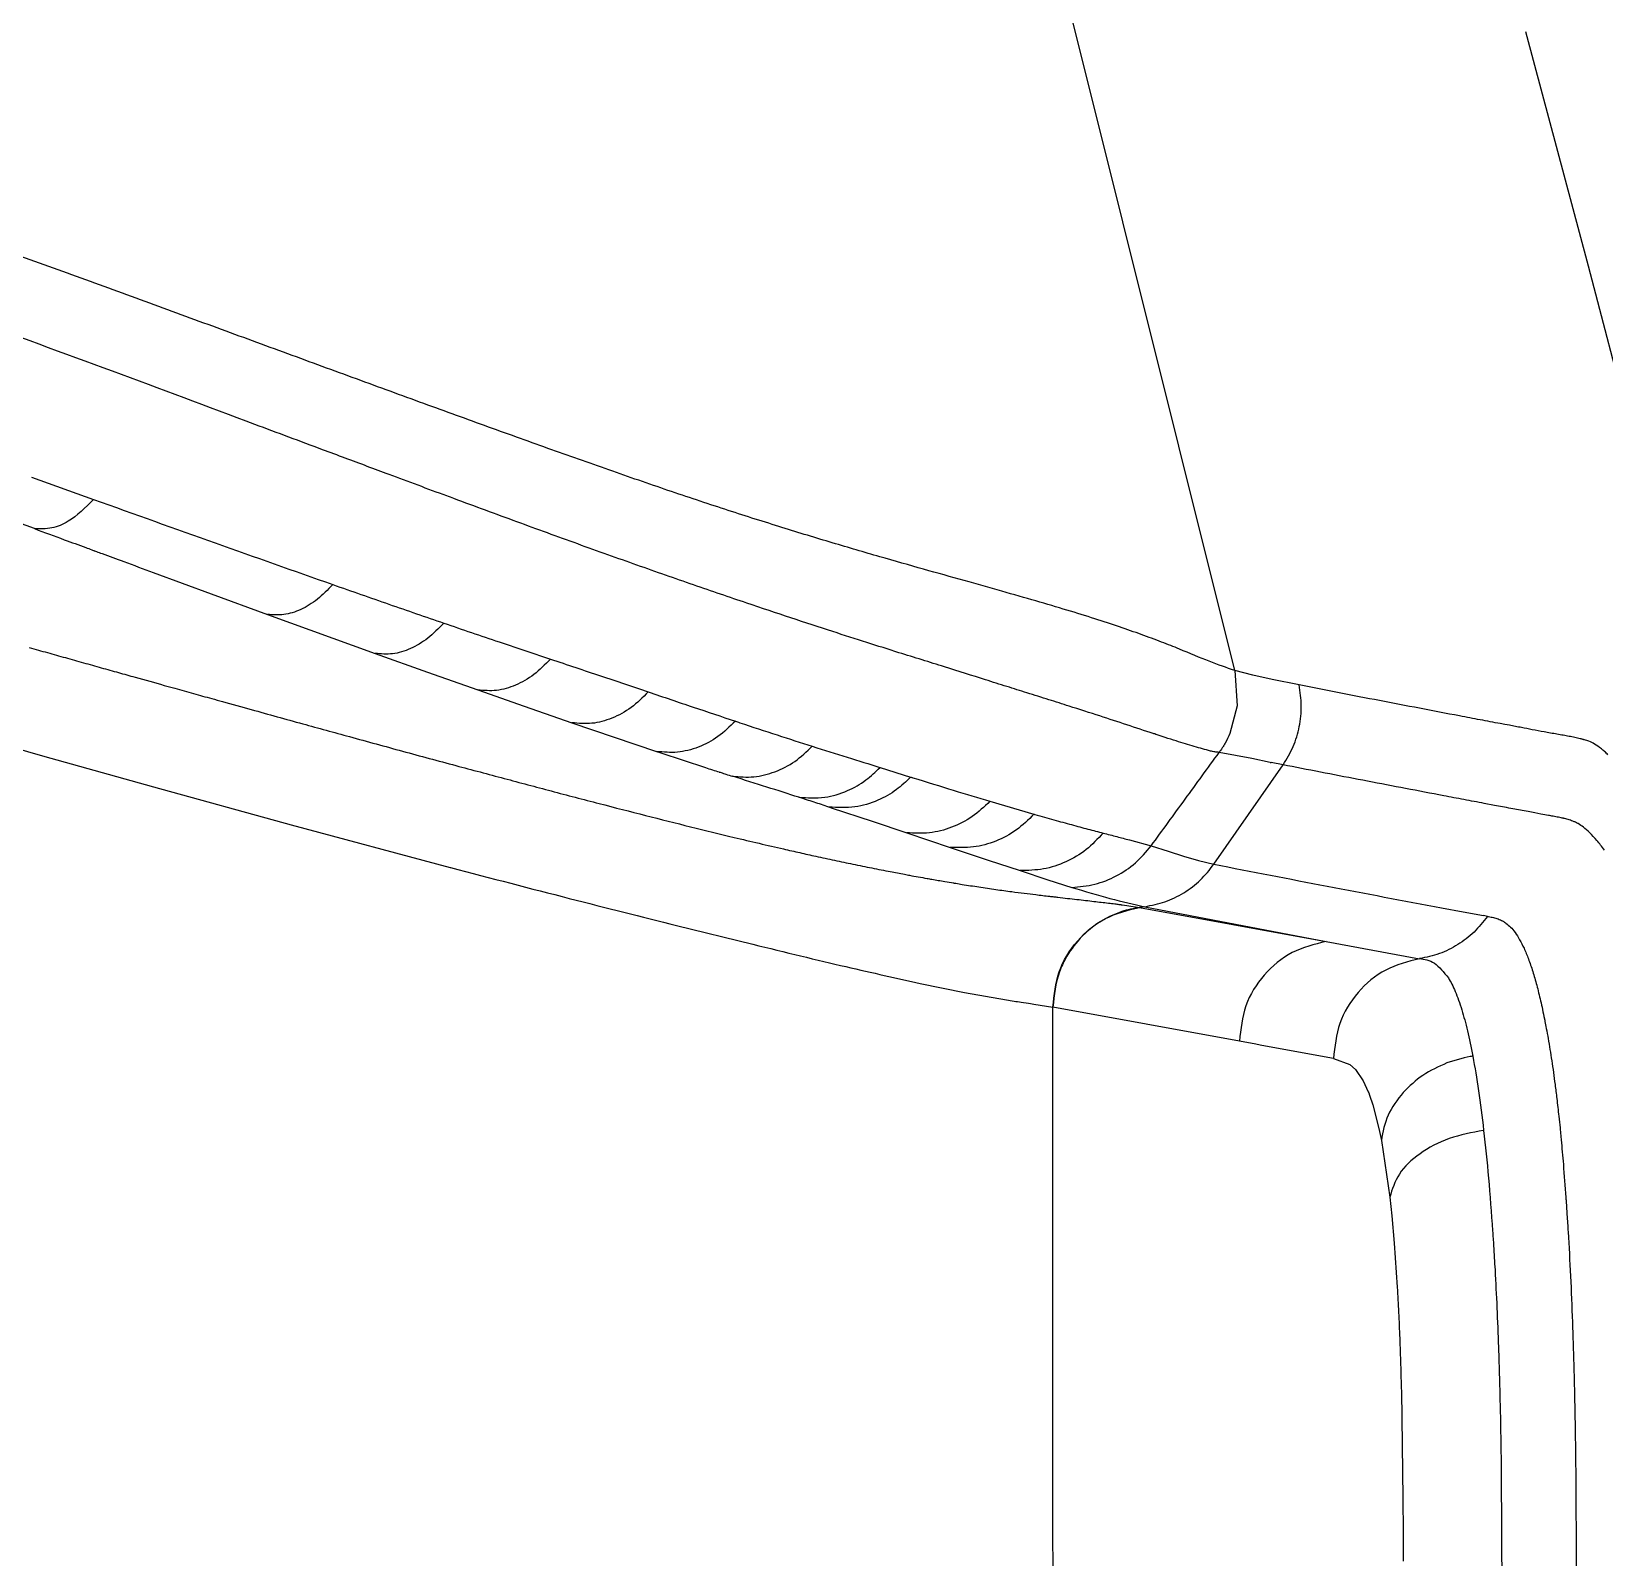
# Model space of a CAD drawing. Extents: x -51 to 27, y -13 to 136.
# Drawn here: x -34.015 to -30.973, y 47.882 to 50.833 of the extents above; entities that cross this region are included whole.
import ezdxf

# ---------------------------------------------------------------- set-up
doc = ezdxf.new("R2010")
doc.units = 0
doc.header["$MEASUREMENT"] = 0
doc.layers.add('GEOMETRY', color=2, linetype='Continuous', lineweight=25)

# ---------------------------------------------------------------- blocks, each defined once
blk = doc.blocks.new('2026 MONTERREY-BLOOM')
at = {"layer": 'GEOMETRY'}
for p, q in [((-20.006, -34.1171), (-20.4051, -32.5163)), ((-19.4435, -32.8811), (-19.3224, -33.3343)), ((-19.3224, -33.3343), (-19.2432, -33.6376)), ((-22.3328, -33.7434), (-22.2127, -33.7864)), ((-22.3272, -33.8427), (-22.4447, -33.7996)), ((-22.0975, -33.9273), (-21.9855, -33.9686)), ((-21.9855, -33.9686), (-21.8763, -34.0086)), ((-21.8763, -34.0086), (-21.6681, -34.0841)), ((-21.4286, -34.0617), (-21.3293, -34.0949)), ((-21.6681, -34.0841), (-21.5671, -34.1202)), ((-21.5671, -34.1202), (-21.4693, -34.1547)), ((-20.006, -34.1171), (-20.0012, -34.1854)), ((-19.971, -34.1264), (-20.006, -34.1171)), ((-19.9337, -34.1348), (-19.971, -34.1264)), ((-21.4693, -34.1547), (-21.435, -34.1667)), ((-19.8815, -34.1451), (-19.9337, -34.1348)), ((-21.435, -34.1667), (-21.393, -34.1814)), ((-21.393, -34.1814), (-21.2876, -34.2181)), ((-20.0012, -34.1854), (-20.0152, -34.2388)), ((-21.2876, -34.2181), (-21.1238, -34.2739)), ((-22.47, -34.237), (-22.3114, -34.2819)), ((-22.3114, -34.2819), (-22.097, -34.3422)), ((-21.1238, -34.2739), (-21.1155, -34.2766)), ((-21.1155, -34.2766), (-21.0293, -34.3049)), ((-19.9731, -34.2876), (-20.036, -34.2755)), ((-20.6918, -34.3048), (-20.6326, -34.3233)), ((-20.0462, -34.4918), (-19.9125, -34.2996)), ((-19.9372, -34.2947), (-19.9731, -34.2876)), ((-19.9372, -34.2947), (-19.9353, -34.2951)), ((-19.9125, -34.2996), (-19.9353, -34.2951)), ((-22.097, -34.3422), (-21.8308, -34.4158)), ((-20.4793, -34.3701), (-20.3942, -34.395)), ((-20.7909, -34.381), (-20.7866, -34.3824)), ((-20.7866, -34.3824), (-20.7069, -34.4087)), ((-21.8308, -34.4158), (-21.5228, -34.4982)), ((-20.7069, -34.4087), (-20.6402, -34.431)), ((-20.6402, -34.431), (-20.5559, -34.4592)), ((-20.5559, -34.4592), (-20.5541, -34.4598)), ((-20.5541, -34.4598), (-20.4828, -34.4836)), ((-20.2095, -34.4447), (-20.1675, -34.4563)), ((-20.1675, -34.4563), (-20.1347, -34.4663)), ((-20.1347, -34.4663), (-20.1048, -34.476)), ((-20.4828, -34.4836), (-20.4207, -34.5042)), ((-20.1048, -34.476), (-20.0758, -34.4848)), ((-20.0758, -34.4848), (-20.0462, -34.4918)), ((-20.4207, -34.5042), (-20.367, -34.5217)), ((-20.367, -34.5217), (-20.3209, -34.5365)), ((-20.1797, -34.5739), (-20.1903, -34.5754)), ((-20.1903, -34.5753), (-20.1898, -34.5754)), ((-20.1898, -34.5755), (-19.8293, -34.6413)), ((-20.1797, -34.5739), (-19.8293, -34.6413)), ((-21.0853, -34.6101), (-20.9381, -34.6466)), ((-19.5172, -34.5926), (-19.525, -34.5912)), ((-19.8293, -34.6412), (-19.6485, -34.6745)), ((-20.6139, -34.7223), (-20.5282, -34.7399)), ((-20.5282, -34.7399), (-20.4472, -34.7542)), ((-20.3947, -34.7622), (-20.3575, -34.7681)), ((-19.9968, -34.834), (-20.3575, -34.7681)), ((-19.9653, -34.8398), (-19.9968, -34.834)), ((-19.9567, -34.8415), (-19.9653, -34.8398)), ((-19.8966, -34.8527), (-19.9567, -34.8415)), ((-19.815, -34.8678), (-19.8966, -34.8527)), ((-19.815, -34.8678), (-19.7834, -34.8793)), ((-19.7834, -34.8793), (-19.7726, -34.8887)), ((-19.7726, -34.8887), (-19.7573, -34.9109)), ((-19.562, -34.866), (-19.5956, -34.8761)), ((-19.5509, -34.8638), (-19.562, -34.866)), ((-19.5488, -34.8634), (-19.5509, -34.8638)), ((-19.5465, -34.8631), (-19.5488, -34.8634)), ((-19.5454, -34.8632), (-19.5465, -34.8631)), ((-19.7573, -34.9109), (-19.7477, -34.9318)), ((-19.7477, -34.9318), (-19.7468, -34.9339)), ((-19.7468, -34.9339), (-19.745, -34.9386)), ((-19.745, -34.9386), (-19.7388, -34.9573)), ((-19.7388, -34.9573), (-19.727, -35.003)), ((-19.727, -35.003), (-19.7222, -35.0259)), ((-19.7222, -35.0259), (-19.706, -35.1358)), ((-19.706, -35.1358), (-19.7022, -35.1716)), ((-19.7022, -35.1716), (-19.6975, -35.2247)), ((-19.6975, -35.2247), (-19.6916, -35.31)), ((-19.6836, -35.511), (-19.6806, -35.7185)), ((-19.4904, -35.6682), (-19.4891, -35.9272)), ((-19.6806, -35.7185), (-19.6802, -35.7829)), ((-19.6802, -35.7829), (-19.6801, -35.8396))]:
    blk.add_line(p, q, dxfattribs=at)
at = {"layer": 'GEOMETRY', "flags": 128}
for points in [[(-19.4748, -34.223), (-19.4836, -34.2214), (-19.4924, -34.2198)], [(-19.8949, -34.303), (-19.9038, -34.3013), (-19.9125, -34.2996)], [(-19.4842, -34.3815), (-19.5037, -34.3779), (-19.5233, -34.3742)], [(-19.4136, -34.3947), (-19.4257, -34.3925), (-19.4387, -34.3901)], [(-19.606, -34.5761), (-19.5641, -34.5839), (-19.525, -34.5912)]]:
    blk.add_lwpolyline(points, dxfattribs=at)
at = {"layer": 'GEOMETRY'}
for points, knots in [([(-36.6427, -38.9849), (-36.6428, -38.748), (-36.6429, -38.2513), (-36.6431, -37.4958), (-36.643, -36.7174), (-36.6423, -35.9379), (-36.6409, -35.1552), (-36.6388, -34.37), (-36.6343, -33.1243), (-36.6247, -31.4274), (-36.6007, -28.7277), (-36.5557, -25.4875), (-36.48, -22.0033), (-36.3837, -18.8258), (-36.2694, -15.9518), (-36.1467, -13.5568), (-36.0218, -11.6425), (-35.9083, -10.2086), (-35.8038, -9.1111), (-35.7174, -8.3466), (-35.6715, -7.9173), (-35.5982, -7.4928), (-35.4908, -7.0801), (-35.3398, -6.6435), (-35.1358, -6.1898), (-34.8703, -5.7277), (-34.5603, -5.2943), (-34.2088, -4.8937), (-33.8193, -4.53), (-33.3956, -4.2066), (-32.942, -3.9269), (-32.4916, -3.7075), (-32.0535, -3.5411), (-31.634, -3.4198), (-31.1992, -3.3309), (-30.7502, -3.28), (-30.3002, -3.2288), (-29.6557, -3.1612), (-28.8172, -3.0818), (-27.5048, -2.9746), (-25.9207, -2.8687), (-23.9532, -2.7617), (-21.8759, -2.6679), (-19.6786, -2.5868), (-17.2507, -2.5139), (-14.59, -2.4519), (-11.7055, -2.4029), (-8.8195, -2.3695), (-5.9364, -2.3497), (-3.0548, -2.3416), (-0.5983, -2.3393), (1.4461, -2.34), (3.0915, -2.3423), (4.7536, -2.3465), (6.4156, -2.3534), (8.0545, -2.3645), (10.4077, -2.3864), (13.4813, -2.429), (16.9743, -2.5047), (20.1483, -2.6009), (23.0112, -2.7146), (25.3952, -2.8364), (27.3074, -2.9606), (28.7412, -3.0736), (29.84, -3.1777), (30.6063, -3.2639), (31.0378, -3.31), (31.4634, -3.3805), (31.8765, -3.4857), (32.3137, -3.6341), (32.7687, -3.8357), (33.2323, -4.0987), (33.6676, -4.4064), (34.0701, -4.7558), (34.436, -5.1433), (34.7616, -5.5651), (35.0437, -6.0171), (35.2785, -6.4922), (35.464, -6.9855), (35.6016, -7.491), (35.6829, -8.0099), (35.7387, -8.5338), (35.8146, -9.2299), (35.8967, -10.0974), (36.0051, -11.4079), (36.112, -12.9931), (36.2405, -15.3392), (36.3619, -18.1726), (36.4654, -21.4568), (36.5399, -24.7062), (36.5915, -27.9302), (36.6206, -30.8028), (36.6357, -33.3227), (36.6407, -34.9225), (36.6423, -35.9634), (36.6428, -36.4441), (36.643, -36.9237), (36.6431, -37.4023), (36.643, -37.8963), (36.6429, -38.4238), (36.6428, -38.792), (36.6428, -38.9849)], [0, 0, 0, 0, 0.005138, 0.010771, 0.016381, 0.022015, 0.027673, 0.03335, 0.039042, 0.054682, 0.070145, 0.097582, 0.124946, 0.145709, 0.16651, 0.187309, 0.197707, 0.208103, 0.218498, 0.221609, 0.224784, 0.227857, 0.230942, 0.234019, 0.237865, 0.24171, 0.245555, 0.249401, 0.253246, 0.257092, 0.260938, 0.264783, 0.267936, 0.271088, 0.274241, 0.277546, 0.280882, 0.284062, 0.291597, 0.299143, 0.312612, 0.326021, 0.341866, 0.357701, 0.373696, 0.394533, 0.415407, 0.436247, 0.457116, 0.477921, 0.498728, 0.51038, 0.52225, 0.534405, 0.54642, 0.558287, 0.569942, 0.597446, 0.624936, 0.645697, 0.666299, 0.687058, 0.697455, 0.707849, 0.718242, 0.721382, 0.724571, 0.72765, 0.730727, 0.733804, 0.737651, 0.741498, 0.745344, 0.74919, 0.753036, 0.756881, 0.760725, 0.76457, 0.768352, 0.772136, 0.775907, 0.779727, 0.783559, 0.79109, 0.798621, 0.812071, 0.825537, 0.849567, 0.873561, 0.896782, 0.920041, 0.943476, 0.95907, 0.97468, 0.978164, 0.981639, 0.985104, 0.988563, 0.992016, 0.995816, 1, 1, 1, 1]), ([(-22.1128, -33.4035), (-22.1599, -33.3864), (-22.254, -33.352), (-22.3501, -33.3173), (-22.3982, -33.3)], [0, 0, 0, 0, 0.499822, 1, 1, 1, 1]), ([(-21.8372, -33.5045), (-21.8825, -33.4879), (-21.9732, -33.4546), (-22.0662, -33.4206), (-22.1128, -33.4035)], [0, 0, 0, 0, 0.49969, 1, 1, 1, 1]), ([(-21.9008, -33.6411), (-21.9919, -33.607), (-22.1743, -33.5387), (-22.3652, -33.4687), (-22.4608, -33.4336)], [0, 0, 0, 0, 0.499676, 1, 1, 1, 1]), ([(-21.5743, -33.6007), (-21.6174, -33.585), (-21.7035, -33.5535), (-21.7927, -33.5208), (-21.8372, -33.5045)], [0, 0, 0, 0, 0.499764, 1, 1, 1, 1]), ([(-21.3267, -33.6901), (-21.3671, -33.6756), (-21.4478, -33.6467), (-21.5321, -33.616), (-21.5743, -33.6007)], [0, 0, 0, 0, 0.49981, 1, 1, 1, 1]), ([(-21.394, -33.8295), (-21.4344, -33.8147), (-21.4792, -33.7982), (-21.5618, -33.7676), (-21.6314, -33.7417), (-21.712, -33.7116), (-21.7982, -33.6794), (-21.8569, -33.6575), (-21.9008, -33.6411)], [0, 0, 0, 0, 0.249999, 0.277513, 0.500001, 0.665907, 0.750005, 1, 1, 1, 1]), ([(-21.0948, -33.7711), (-21.1325, -33.7582), (-21.2076, -33.7324), (-21.287, -33.7041), (-21.3267, -33.6901)], [0, 0, 0, 0, 0.500953, 1, 1, 1, 1]), ([(-22.2127, -33.7864), (-22.2287, -33.8021), (-22.2547, -33.8277), (-22.2949, -33.8441), (-22.316, -33.8432), (-22.3272, -33.8427)], [0, 0, 0, 0, 0.430415, 0.698102, 1, 1, 1, 1]), ([(-22.2127, -33.7862), (-22.1338, -33.8145), (-21.9759, -33.8709), (-21.8254, -33.9242), (-21.7501, -33.9508)], [0, 0, 0, 0, 0.499911, 1, 1, 1, 1]), ([(-20.8814, -33.8405), (-20.9157, -33.8297), (-20.9842, -33.8081), (-21.0579, -33.7835), (-21.0948, -33.7711)], [0, 0, 0, 0, 0.499458, 1, 1, 1, 1]), ([(-22.3272, -33.8427), (-22.3079, -33.8498), (-22.2746, -33.8621), (-22.2377, -33.8757), (-22.219, -33.8825), (-22.2137, -33.8845), (-22.2119, -33.8852), (-22.21, -33.8859), (-22.2049, -33.8878), (-22.1859, -33.8948), (-22.1493, -33.9083), (-22.1164, -33.9204), (-22.0975, -33.9273)], [0, 0, 0, 0, 0.25, 0.430218, 0.478935, 0.492925, 0.5, 0.501896, 0.518565, 0.566418, 0.75, 1, 1, 1, 1]), ([(-21.2763, -33.8724), (-21.2958, -33.8653), (-21.3346, -33.8513), (-21.3743, -33.8367), (-21.394, -33.8295)], [0, 0, 0, 0, 0.5037861, 1, 1, 1, 1]), ([(-20.6925, -33.897), (-20.7225, -33.8883), (-20.7826, -33.8709), (-20.8485, -33.8506), (-20.8814, -33.8405)], [0, 0, 0, 0, 0.500191, 1, 1, 1, 1]), ([(-21.1619, -33.9133), (-21.1806, -33.9067), (-21.2182, -33.8933), (-21.2569, -33.8794), (-21.2763, -33.8724)], [0, 0, 0, 0, 0.499112, 1, 1, 1, 1]), ([(-21.0525, -33.9515), (-21.0704, -33.9453), (-21.1063, -33.9329), (-21.1433, -33.9198), (-21.1619, -33.9133)], [0, 0, 0, 0, 0.500737, 1, 1, 1, 1]), ([(-20.529, -33.9432), (-20.5547, -33.936), (-20.6061, -33.9217), (-20.6637, -33.9053), (-20.6925, -33.897)], [0, 0, 0, 0, 0.501044, 1, 1, 1, 1]), ([(-20.3903, -33.9826), (-20.4118, -33.9764), (-20.4549, -33.964), (-20.5043, -33.9502), (-20.529, -33.9432)], [0, 0, 0, 0, 0.500108, 1, 1, 1, 1]), ([(-21.7501, -33.9508), (-21.7599, -33.9609), (-21.7793, -33.981), (-21.8119, -34.0004), (-21.8451, -34.0111), (-21.8659, -34.0094), (-21.8763, -34.0086)], [0, 0, 0, 0, 0.250007, 0.5, 0.749995, 1, 1, 1, 1]), ([(-21.7501, -33.9508), (-21.7138, -33.9636), (-21.6411, -33.9891), (-21.5707, -34.0133), (-21.5355, -34.0254)], [0, 0, 0, 0, 0.499892, 1, 1, 1, 1]), ([(-20.9496, -33.9867), (-20.9664, -33.981), (-21, -33.9696), (-21.035, -33.9576), (-21.0525, -33.9515)], [0, 0, 0, 0, 0.498243, 1, 1, 1, 1]), ([(-20.7833, -34.0418), (-20.8099, -34.0331), (-20.8632, -34.0158), (-20.9208, -33.9964), (-20.9496, -33.9867)], [0, 0, 0, 0, 0.499687, 1, 1, 1, 1]), ([(-20.2765, -34.017), (-20.2939, -34.0115), (-20.3288, -34.0006), (-20.3698, -33.9886), (-20.3903, -33.9826)], [0, 0, 0, 0, 0.500202, 1, 1, 1, 1]), ([(-21.5355, -34.0254), (-21.5455, -34.0357), (-21.5656, -34.0563), (-21.5997, -34.0762), (-21.6347, -34.087), (-21.657, -34.0851), (-21.6681, -34.0841)], [0, 0, 0, 0, 0.250064, 0.499964, 0.749967, 1, 1, 1, 1]), ([(-21.5355, -34.0254), (-21.5176, -34.0315), (-21.4816, -34.0438), (-21.4463, -34.0557), (-21.4286, -34.0616)], [0, 0, 0, 0, 0.497179, 1, 1, 1, 1]), ([(-20.1865, -34.0475), (-20.2002, -34.0426), (-20.2276, -34.0328), (-20.2602, -34.0223), (-20.2765, -34.017)], [0, 0, 0, 0, 0.500233, 1, 1, 1, 1]), ([(-20.6552, -34.0826), (-20.6757, -34.0761), (-20.7167, -34.0632), (-20.7611, -34.0489), (-20.7833, -34.0418)], [0, 0, 0, 0, 0.499951, 1, 1, 1, 1]), ([(-20.1128, -34.0756), (-20.124, -34.0711), (-20.1463, -34.0622), (-20.1731, -34.0524), (-20.1865, -34.0475)], [0, 0, 0, 0, 0.500165, 1, 1, 1, 1]), ([(-22.337, -34.0726), (-22.3253, -34.0759), (-22.302, -34.0825), (-22.2788, -34.089), (-22.2672, -34.0922)], [0, 0, 0, 0, 0.503585, 1, 1, 1, 1]), ([(-22.2672, -34.0922), (-22.2556, -34.0955), (-22.2324, -34.1021), (-22.2092, -34.1085), (-22.1977, -34.1118)], [0, 0, 0, 0, 0.5028081, 1, 1, 1, 1]), ([(-21.3293, -34.0949), (-21.3397, -34.1055), (-21.3604, -34.1266), (-21.3963, -34.1469), (-21.4335, -34.1579), (-21.4573, -34.1558), (-21.4693, -34.1547)], [0, 0, 0, 0, 0.250008, 0.5, 0.749994, 1, 1, 1, 1]), ([(-21.3293, -34.0949), (-21.2966, -34.1059), (-21.231, -34.1279), (-21.1704, -34.1483), (-21.1401, -34.1585)], [0, 0, 0, 0, 0.5, 1, 1, 1, 1]), ([(-20.4877, -34.1351), (-20.5136, -34.1269), (-20.5655, -34.1106), (-20.6253, -34.0919), (-20.6552, -34.0826)], [0, 0, 0, 0, 0.499787, 1, 1, 1, 1]), ([(-20.006, -34.1171), (-20.0217, -34.1116), (-20.053, -34.1008), (-20.0929, -34.084), (-20.1128, -34.0756)], [0, 0, 0, 0, 0.500803, 1, 1, 1, 1]), ([(-22.1977, -34.1118), (-22.1866, -34.1149), (-22.1649, -34.121), (-22.1432, -34.127), (-22.1325, -34.13)], [0, 0, 0, 0, 0.509157, 1, 1, 1, 1]), ([(-22.1325, -34.13), (-22.1136, -34.1353), (-22.088, -34.1424), (-22.0504, -34.1529), (-22.0197, -34.1615), (-21.989, -34.17), (-21.9518, -34.1804), (-21.9264, -34.1874), (-21.9078, -34.1926)], [0, 0, 0, 0, 0.249997, 0.339593, 0.500001, 0.658333, 0.750003, 1, 1, 1, 1]), ([(-21.1401, -34.1585), (-21.1508, -34.1692), (-21.1722, -34.1905), (-21.2099, -34.2108), (-21.2492, -34.2216), (-21.2748, -34.2193), (-21.2876, -34.2181)], [0, 0, 0, 0, 0.250008, 0.5, 0.749994, 1, 1, 1, 1]), ([(-21.1401, -34.1585), (-21.1108, -34.1684), (-21.0522, -34.1882), (-20.9985, -34.2062), (-20.9716, -34.2151)], [0, 0, 0, 0, 0.499999, 1, 1, 1, 1]), ([(-20.4078, -34.1603), (-20.4205, -34.1563), (-20.446, -34.1482), (-20.4738, -34.1394), (-20.4877, -34.1351)], [0, 0, 0, 0, 0.499355, 1, 1, 1, 1]), ([(-20.3263, -34.186), (-20.3392, -34.1819), (-20.3648, -34.1737), (-20.3935, -34.1648), (-20.4078, -34.1603)], [0, 0, 0, 0, 0.499473, 1, 1, 1, 1]), ([(-19.9125, -34.2996), (-19.9054, -34.288), (-19.8913, -34.2649), (-19.8798, -34.2258), (-19.8754, -34.1852), (-19.8795, -34.1585), (-19.8815, -34.1451)], [0, 0, 0, 0, 0.250035, 0.500003, 0.749962, 1, 1, 1, 1]), ([(-19.5709, -34.2049), (-19.6227, -34.1951), (-19.7268, -34.1753), (-19.8298, -34.1552), (-19.8815, -34.1451)], [0, 0, 0, 0, 0.497427, 1, 1, 1, 1]), ([(-21.9078, -34.1926), (-21.8911, -34.1972), (-21.8578, -34.2064), (-21.8248, -34.2156), (-21.8082, -34.2201)], [0, 0, 0, 0, 0.499946, 1, 1, 1, 1]), ([(-20.2148, -34.222), (-20.2316, -34.2165), (-20.2652, -34.2055), (-20.3059, -34.1925), (-20.3263, -34.186)], [0, 0, 0, 0, 0.500003, 1, 1, 1, 1]), ([(-21.8082, -34.2201), (-21.7931, -34.2243), (-21.7628, -34.2327), (-21.7328, -34.2409), (-21.7178, -34.245)], [0, 0, 0, 0, 0.499957, 1, 1, 1, 1]), ([(-20.9716, -34.2151), (-20.9825, -34.2257), (-21.0042, -34.2468), (-21.043, -34.2668), (-21.0837, -34.2774), (-21.1104, -34.275), (-21.1238, -34.2739)], [0, 0, 0, 0, 0.250008, 0.5, 0.749994, 1, 1, 1, 1]), ([(-20.9716, -34.2151), (-20.9702, -34.2156), (-20.9674, -34.2166), (-20.9646, -34.2175), (-20.9632, -34.218)], [0, 0, 0, 0, 0.500011, 1, 1, 1, 1]), ([(-20.9632, -34.218), (-20.9387, -34.2261), (-20.89, -34.2422), (-20.8452, -34.2565), (-20.8229, -34.2637)], [0, 0, 0, 0, 0.500424, 1, 1, 1, 1]), ([(-20.1191, -34.2534), (-20.1262, -34.2512), (-20.1379, -34.2474), (-20.1522, -34.2427), (-20.16, -34.2401), (-20.1783, -34.2341), (-20.1971, -34.2279), (-20.2148, -34.222)], [0, 0, 0, 0, 0.250003, 0.418543, 0.470171, 0.500008, 1, 1, 1, 1]), ([(-19.4924, -34.2198), (-19.5053, -34.2174), (-19.5315, -34.2125), (-19.5577, -34.2075), (-19.5709, -34.2049)], [0, 0, 0, 0, 0.493756, 1, 1, 1, 1]), ([(-19.451, -34.2275), (-19.455, -34.2268), (-19.463, -34.2252), (-19.4709, -34.2238), (-19.4748, -34.223)], [0, 0, 0, 0, 0.506505, 1, 1, 1, 1]), ([(-21.7178, -34.245), (-21.7006, -34.2498), (-21.6662, -34.2592), (-21.6322, -34.2684), (-21.6152, -34.2731)], [0, 0, 0, 0, 0.500056, 1, 1, 1, 1]), ([(-20.0525, -34.2728), (-20.0628, -34.2701), (-20.0833, -34.2646), (-20.1072, -34.2571), (-20.1191, -34.2534)], [0, 0, 0, 0, 0.500524, 1, 1, 1, 1]), ([(-20.0152, -34.2388), (-20.0181, -34.2452), (-20.0216, -34.2527), (-20.0269, -34.2619), (-20.0306, -34.2679), (-20.0339, -34.2726), (-20.036, -34.2755)], [0, 0, 0, 0, 0.499987, 0.586891, 0.750006, 1, 1, 1, 1]), ([(-19.4077, -34.2358), (-19.4153, -34.2344), (-19.4297, -34.2317), (-19.4441, -34.2289), (-19.451, -34.2275)], [0, 0, 0, 0, 0.526165, 1, 1, 1, 1]), ([(-19.3827, -34.2403), (-19.3868, -34.2395), (-19.3952, -34.2381), (-19.4035, -34.2365), (-19.4077, -34.2358)], [0, 0, 0, 0, 0.498461, 1, 1, 1, 1]), ([(-19.3592, -34.2445), (-19.363, -34.2438), (-19.3708, -34.2424), (-19.3786, -34.241), (-19.3827, -34.2403)], [0, 0, 0, 0, 0.484976, 1, 1, 1, 1]), ([(-19.3381, -34.249), (-19.3415, -34.2482), (-19.3485, -34.2466), (-19.3555, -34.2452), (-19.3592, -34.2445)], [0, 0, 0, 0, 0.476735, 1, 1, 1, 1]), ([(-19.3337, -34.25), (-19.3345, -34.2498), (-19.3359, -34.2495), (-19.3374, -34.2491), (-19.3381, -34.249)], [0, 0, 0, 0, 0.496176, 1, 1, 1, 1]), ([(-19.3295, -34.2511), (-19.3302, -34.251), (-19.3316, -34.2506), (-19.333, -34.2502), (-19.3337, -34.25)], [0, 0, 0, 0, 0.497715, 1, 1, 1, 1]), ([(-19.3208, -34.254), (-19.3223, -34.2535), (-19.3252, -34.2524), (-19.3281, -34.2516), (-19.3295, -34.2511)], [0, 0, 0, 0, 0.5035154, 1, 1, 1, 1]), ([(-21.6152, -34.2731), (-21.5979, -34.2777), (-21.5633, -34.2871), (-21.5292, -34.2963), (-21.5122, -34.3009)], [0, 0, 0, 0, 0.500101, 1, 1, 1, 1]), ([(-20.9771, -34.3216), (-20.9634, -34.3227), (-20.936, -34.3249), (-20.8947, -34.3143), (-20.8556, -34.2947), (-20.8338, -34.274), (-20.8229, -34.2637)], [0, 0, 0, 0, 0.250005, 0.5, 0.749993, 1, 1, 1, 1]), ([(-20.8229, -34.2637), (-20.8, -34.2708), (-20.7542, -34.285), (-20.7128, -34.2981), (-20.692, -34.3046)], [0, 0, 0, 0, 0.499974, 1, 1, 1, 1]), ([(-20.1675, -34.4563), (-20.1456, -34.4262), (-20.1017, -34.366), (-20.0579, -34.3057), (-20.036, -34.2755)], [0, 0, 0, 0, 0.50001, 1, 1, 1, 1]), ([(-19.2969, -34.2684), (-19.3013, -34.2651), (-19.3095, -34.2588), (-19.3172, -34.2555), (-19.3208, -34.254)], [0, 0, 0, 0, 0.528171, 1, 1, 1, 1]), ([(-19.2841, -34.2799), (-19.2863, -34.2778), (-19.2907, -34.2736), (-19.2948, -34.2701), (-19.2969, -34.2684)], [0, 0, 0, 0, 0.507981, 1, 1, 1, 1]), ([(-21.5122, -34.3009), (-21.4809, -34.3092), (-21.4184, -34.326), (-21.3578, -34.342), (-21.3275, -34.3501)], [0, 0, 0, 0, 0.500001, 1, 1, 1, 1]), ([(-21.0293, -34.3049), (-21.0205, -34.3078), (-21.0115, -34.3107), (-21.0016, -34.3138), (-20.9972, -34.3152), (-20.9887, -34.3179), (-20.9814, -34.3203), (-20.9771, -34.3216)], [0, 0, 0, 0, 0.5, 0.507562, 0.570865, 0.75, 1, 1, 1, 1]), ([(-20.8488, -34.3623), (-20.8321, -34.3633), (-20.8003, -34.3653), (-20.7559, -34.3515), (-20.7197, -34.3313), (-20.7006, -34.3132), (-20.6918, -34.3048)], [0, 0, 0, 0, 0.297426, 0.563273, 0.797481, 1, 1, 1, 1]), ([(-19.6018, -34.3594), (-19.6509, -34.35), (-19.7491, -34.3313), (-19.8463, -34.3124), (-19.8949, -34.303)], [0, 0, 0, 0, 0.500036, 1, 1, 1, 1]), ([(-20.8488, -34.3623), (-20.8691, -34.3558), (-20.9097, -34.3428), (-20.9547, -34.3287), (-20.9771, -34.3216)], [0, 0, 0, 0, 0.500001, 1, 1, 1, 1]), ([(-20.6326, -34.3233), (-20.6415, -34.3318), (-20.6606, -34.3499), (-20.6972, -34.3702), (-20.742, -34.384), (-20.774, -34.3821), (-20.7909, -34.3811)], [0, 0, 0, 0, 0.203881, 0.438541, 0.703932, 1, 1, 1, 1]), ([(-20.6328, -34.3231), (-20.632, -34.3233), (-20.6306, -34.3238), (-20.6291, -34.3242), (-20.6284, -34.3244)], [0, 0, 0, 0, 0.50001, 1, 1, 1, 1]), ([(-20.6284, -34.3244), (-20.6017, -34.3327), (-20.5483, -34.3493), (-20.5023, -34.3632), (-20.4793, -34.3701)], [0, 0, 0, 0, 0.5, 1, 1, 1, 1]), ([(-21.3275, -34.3501), (-21.2965, -34.3582), (-21.2346, -34.3745), (-21.1751, -34.3898), (-21.1454, -34.3974)], [0, 0, 0, 0, 0.5000007, 1, 1, 1, 1]), ([(-20.7909, -34.3811), (-20.8003, -34.378), (-20.8191, -34.3718), (-20.8389, -34.3655), (-20.8488, -34.3623)], [0, 0, 0, 0, 0.500001, 1, 1, 1, 1]), ([(-20.4793, -34.3701), (-20.4903, -34.3806), (-20.5124, -34.4015), (-20.5529, -34.4218), (-20.5962, -34.4332), (-20.6255, -34.4317), (-20.6402, -34.431)], [0, 0, 0, 0, 0.2500073, 0.4999997, 0.7499947, 1, 1, 1, 1]), ([(-19.5233, -34.3742), (-19.5364, -34.3717), (-19.5626, -34.3668), (-19.5888, -34.3618), (-19.6018, -34.3594)], [0, 0, 0, 0, 0.499991, 1, 1, 1, 1]), ([(-21.1454, -34.3974), (-21.1161, -34.4048), (-21.0576, -34.4196), (-21.002, -34.4331), (-20.9742, -34.4398)], [0, 0, 0, 0, 0.499999, 1, 1, 1, 1]), ([(-20.3942, -34.395), (-20.4051, -34.4058), (-20.4269, -34.4272), (-20.4675, -34.4484), (-20.5112, -34.4606), (-20.541, -34.4597), (-20.5559, -34.4592)], [0, 0, 0, 0, 0.250007, 0.5, 0.749995, 1, 1, 1, 1]), ([(-20.3942, -34.395), (-20.3939, -34.3951), (-20.3932, -34.3953), (-20.3926, -34.3955), (-20.3923, -34.3956)], [0, 0, 0, 0, 0.500005, 1, 1, 1, 1]), ([(-20.3923, -34.3956), (-20.3799, -34.3991), (-20.355, -34.4061), (-20.3326, -34.4122), (-20.3215, -34.4152)], [0, 0, 0, 0, 0.500237, 1, 1, 1, 1]), ([(-19.4387, -34.3901), (-19.4485, -34.3883), (-19.4637, -34.3854), (-19.4788, -34.3825), (-19.4842, -34.3815)], [0, 0, 0, 0, 0.642212, 1, 1, 1, 1]), ([(-19.3901, -34.399), (-19.3931, -34.3984), (-19.401, -34.397), (-19.4088, -34.3956), (-19.4136, -34.3947)], [0, 0, 0, 0, 0.393354, 1, 1, 1, 1]), ([(-19.3797, -34.401), (-19.3814, -34.4007), (-19.3849, -34.4), (-19.3883, -34.3993), (-19.3901, -34.399)], [0, 0, 0, 0, 0.500645, 1, 1, 1, 1]), ([(-19.3701, -34.403), (-19.3717, -34.4027), (-19.3749, -34.4019), (-19.3781, -34.4013), (-19.3797, -34.401)], [0, 0, 0, 0, 0.500889, 1, 1, 1, 1]), ([(-19.3521, -34.4084), (-19.3551, -34.4073), (-19.3613, -34.4052), (-19.3671, -34.4038), (-19.3701, -34.4031)], [0, 0, 0, 0, 0.492483, 1, 1, 1, 1]), ([(-20.2604, -34.4314), (-20.2709, -34.4427), (-20.2919, -34.4652), (-20.3319, -34.4886), (-20.3755, -34.503), (-20.4057, -34.5038), (-20.4207, -34.5042)], [0, 0, 0, 0, 0.249841, 0.499691, 0.749786, 1, 1, 1, 1]), ([(-20.3215, -34.4152), (-20.3107, -34.4182), (-20.2893, -34.424), (-20.27, -34.429), (-20.2604, -34.4314)], [0, 0, 0, 0, 0.500067, 1, 1, 1, 1]), ([(-20.2604, -34.4314), (-20.2514, -34.4338), (-20.2335, -34.4385), (-20.2175, -34.4427), (-20.2095, -34.4448)], [0, 0, 0, 0, 0.499998, 1, 1, 1, 1]), ([(-19.3317, -34.4202), (-19.3351, -34.4178), (-19.3388, -34.4151), (-19.3439, -34.4122), (-19.3473, -34.4105), (-19.3504, -34.4091), (-19.3521, -34.4084)], [0, 0, 0, 0, 0.4999996, 0.5310353, 0.7500002, 1, 1, 1, 1]), ([(-19.3056, -34.4458), (-19.3103, -34.4405), (-19.3195, -34.4303), (-19.3277, -34.4236), (-19.3317, -34.4202)], [0, 0, 0, 0, 0.510295, 1, 1, 1, 1]), ([(-20.9742, -34.4398), (-20.958, -34.4437), (-20.9255, -34.4514), (-20.8941, -34.4586), (-20.8785, -34.4622)], [0, 0, 0, 0, 0.499933, 1, 1, 1, 1]), ([(-20.8785, -34.4622), (-20.8679, -34.4646), (-20.8467, -34.4695), (-20.8261, -34.474), (-20.8158, -34.4763)], [0, 0, 0, 0, 0.499998, 1, 1, 1, 1]), ([(-20.3209, -34.5365), (-20.3061, -34.5352), (-20.2763, -34.5325), (-20.2343, -34.5158), (-20.1966, -34.4908), (-20.1772, -34.4678), (-20.1675, -34.4563)], [0, 0, 0, 0, 0.250092, 0.499989, 0.749903, 1, 1, 1, 1]), ([(-19.2907, -34.4645), (-19.2932, -34.4611), (-19.2984, -34.4543), (-19.3032, -34.4486), (-19.3056, -34.4458)], [0, 0, 0, 0, 0.4963, 1, 1, 1, 1]), ([(-20.8158, -34.4763), (-20.8036, -34.4789), (-20.7794, -34.4842), (-20.7561, -34.4891), (-20.7444, -34.4915)], [0, 0, 0, 0, 0.500042, 1, 1, 1, 1]), ([(-20.7444, -34.4915), (-20.732, -34.4941), (-20.7073, -34.4991), (-20.6837, -34.5037), (-20.6719, -34.506)], [0, 0, 0, 0, 0.500071, 1, 1, 1, 1]), ([(-20.1797, -34.5739), (-20.1666, -34.5713), (-20.1402, -34.566), (-20.1038, -34.548), (-20.0712, -34.5237), (-20.0545, -34.5024), (-20.0462, -34.4918)], [0, 0, 0, 0, 0.250038, 0.499997, 0.749963, 1, 1, 1, 1]), ([(-20.0462, -34.4918), (-19.9734, -34.506), (-19.8278, -34.5343), (-19.6799, -34.5622), (-19.606, -34.5761)], [0, 0, 0, 0, 0.4995972, 1, 1, 1, 1]), ([(-21.5227, -34.4982), (-21.4446, -34.5186), (-21.2901, -34.5588), (-21.1531, -34.5932), (-21.0853, -34.6101)], [0, 0, 0, 0, 0.505805, 1, 1, 1, 1]), ([(-20.6719, -34.5061), (-20.6627, -34.5078), (-20.6502, -34.5102), (-20.6322, -34.5136), (-20.6175, -34.5163), (-20.6033, -34.5188), (-20.5862, -34.5218), (-20.5749, -34.5237), (-20.5665, -34.5252)], [0, 0, 0, 0, 0.249998, 0.341901, 0.5, 0.663563, 0.750002, 1, 1, 1, 1]), ([(-20.5665, -34.5252), (-20.5608, -34.5261), (-20.5552, -34.5271), (-20.5495, -34.528), (-20.5494, -34.528), (-20.5491, -34.5281), (-20.5477, -34.5283), (-20.5422, -34.5292), (-20.5259, -34.5318), (-20.5114, -34.5341), (-20.5008, -34.5357)], [0, 0, 0, 0, 0.250001, 0.250129, 0.25123, 0.25437, 0.266387, 0.313409, 0.500005, 1, 1, 1, 1]), ([(-20.5008, -34.5357), (-20.4897, -34.5374), (-20.4675, -34.5407), (-20.4471, -34.5434), (-20.4369, -34.5448)], [0, 0, 0, 0, 0.5004012, 1, 1, 1, 1]), ([(-20.4369, -34.5448), (-20.4289, -34.5458), (-20.4129, -34.5479), (-20.398, -34.5497), (-20.3906, -34.5506)], [0, 0, 0, 0, 0.49768, 1, 1, 1, 1]), ([(-20.3906, -34.5506), (-20.3861, -34.5512), (-20.377, -34.5522), (-20.3684, -34.5533), (-20.364, -34.5538)], [0, 0, 0, 0, 0.498438, 1, 1, 1, 1]), ([(-20.364, -34.5538), (-20.3613, -34.5541), (-20.3559, -34.5547), (-20.3507, -34.5553), (-20.3481, -34.5556)], [0, 0, 0, 0, 0.499646, 1, 1, 1, 1]), ([(-20.3481, -34.5556), (-20.3416, -34.5563), (-20.3287, -34.5578), (-20.3171, -34.5592), (-20.3113, -34.5598)], [0, 0, 0, 0, 0.5, 1, 1, 1, 1]), ([(-20.3209, -34.5365), (-20.2957, -34.5441), (-20.2442, -34.5596), (-20.2015, -34.5691), (-20.1797, -34.5739)], [0, 0, 0, 0, 0.490712, 1, 1, 1, 1]), ([(-20.3575, -34.7681), (-20.3551, -34.7449), (-20.3503, -34.6985), (-20.3128, -34.6379), (-20.2583, -34.5921), (-20.213, -34.5809), (-20.1903, -34.5753)], [0, 0, 0, 0, 0.2490972, 0.4981895, 0.7490947, 1, 1, 1, 1]), ([(-20.1898, -34.5755), (-20.1913, -34.5757), (-20.2045, -34.5776), (-20.2311, -34.5845), (-20.2715, -34.6042), (-20.3092, -34.6366), (-20.3316, -34.6699), (-20.3413, -34.691), (-20.3525, -34.7192), (-20.3552, -34.7449), (-20.3575, -34.7681)], [0, 0, 0, 0, 0.016314, 0.144646, 0.296331, 0.500627, 0.673558, 0.72442, 0.751416, 1, 1, 1, 1]), ([(-20.3113, -34.5598), (-20.3055, -34.5605), (-20.2939, -34.5618), (-20.2835, -34.563), (-20.2783, -34.5636)], [0, 0, 0, 0, 0.500133, 1, 1, 1, 1]), ([(-20.2783, -34.5636), (-20.2686, -34.5647), (-20.2541, -34.5664), (-20.239, -34.5683), (-20.2317, -34.5692), (-20.228, -34.5697), (-20.2269, -34.5698), (-20.2265, -34.5699), (-20.2264, -34.5699)], [0, 0, 0, 0, 0.499986, 0.749969, 0.925799, 0.975637, 0.991005, 1, 1, 1, 1]), ([(-20.2264, -34.5699), (-20.226, -34.5699), (-20.225, -34.5701), (-20.218, -34.5711), (-20.2049, -34.5728), (-20.1954, -34.5745), (-20.1903, -34.5753)], [0, 0, 0, 0, 0.024975, 0.074932, 0.500002, 1, 1, 1, 1]), ([(-19.5172, -34.5926), (-19.5254, -34.6031), (-19.5419, -34.6241), (-19.5739, -34.6482), (-19.6096, -34.6662), (-19.6356, -34.6717), (-19.6486, -34.6744)], [0, 0, 0, 0, 0.250001, 0.5, 0.750006, 1, 1, 1, 1]), ([(-19.5172, -34.5926), (-19.5141, -34.5932), (-19.5079, -34.5943), (-19.5018, -34.596), (-19.4987, -34.5969)], [0, 0, 0, 0, 0.503553, 1, 1, 1, 1]), ([(-19.4987, -34.5969), (-19.4958, -34.5979), (-19.4923, -34.5991), (-19.488, -34.6014), (-19.4852, -34.6031), (-19.4827, -34.6047), (-19.4813, -34.6057)], [0, 0, 0, 0, 0.499997, 0.584766, 0.749999, 1, 1, 1, 1]), ([(-19.4813, -34.6057), (-19.4754, -34.6106), (-19.4637, -34.6205), (-19.4521, -34.6431), (-19.4464, -34.6543)], [0, 0, 0, 0, 0.5000234, 1, 1, 1, 1]), ([(-20.9381, -34.6466), (-20.8757, -34.6617), (-20.7541, -34.6913), (-20.6598, -34.7122), (-20.6139, -34.7223)], [0, 0, 0, 0, 0.513317, 1, 1, 1, 1]), ([(-19.6486, -34.6744), (-19.6389, -34.6757), (-19.6199, -34.6783), (-19.6016, -34.7007), (-19.5926, -34.7117)], [0, 0, 0, 0, 0.505981, 1, 1, 1, 1]), ([(-19.4464, -34.6543), (-19.4435, -34.6609), (-19.4379, -34.6739), (-19.4323, -34.6909), (-19.4296, -34.6994)], [0, 0, 0, 0, 0.499998, 1, 1, 1, 1]), ([(-19.4296, -34.6994), (-19.427, -34.7079), (-19.4219, -34.7249), (-19.4169, -34.7455), (-19.4144, -34.7558)], [0, 0, 0, 0, 0.5021535, 1, 1, 1, 1]), ([(-19.5926, -34.7117), (-19.5881, -34.7197), (-19.5793, -34.7353), (-19.5708, -34.7608), (-19.5667, -34.7735)], [0, 0, 0, 0, 0.505232, 1, 1, 1, 1]), ([(-20.4472, -34.7542), (-20.4375, -34.7557), (-20.4206, -34.7584), (-20.4041, -34.7609), (-20.3966, -34.762), (-20.3947, -34.7622)], [0, 0, 0, 0, 0.499987, 0.867185, 1, 1, 1, 1]), ([(-19.4144, -34.7558), (-19.4119, -34.7671), (-19.4094, -34.7785), (-19.4066, -34.7925), (-19.4054, -34.7986), (-19.403, -34.8111), (-19.401, -34.8224), (-19.3998, -34.829)], [0, 0, 0, 0, 0.499969, 0.507693, 0.571222, 0.749989, 1, 1, 1, 1]), ([(-19.5667, -34.7735), (-19.563, -34.7863), (-19.5556, -34.8117), (-19.5489, -34.8458), (-19.5455, -34.8628)], [0, 0, 0, 0, 0.503478, 1, 1, 1, 1]), ([(-19.3998, -34.829), (-19.3974, -34.843), (-19.3927, -34.8709), (-19.3885, -34.9023), (-19.3864, -34.918)], [0, 0, 0, 0, 0.5000072, 1, 1, 1, 1]), ([(-19.5956, -34.8761), (-19.6118, -34.8834), (-19.6441, -34.8979), (-19.668, -34.9213), (-19.68, -34.933)], [0, 0, 0, 0, 0.4999404, 1, 1, 1, 1]), ([(-19.5454, -34.8632), (-19.5455, -34.8631), (-19.5455, -34.863), (-19.5455, -34.8628), (-19.5455, -34.8628)], [0, 0, 0, 0, 0.500169, 1, 1, 1, 1]), ([(-19.5454, -34.8632), (-19.5416, -34.8845), (-19.534, -34.9271), (-19.5277, -34.9802), (-19.5245, -35.0067)], [0, 0, 0, 0, 0.502243, 1, 1, 1, 1]), ([(-19.3864, -34.918), (-19.3858, -34.9225), (-19.3846, -34.9314), (-19.3835, -34.9405), (-19.383, -34.9451)], [0, 0, 0, 0, 0.500092, 1, 1, 1, 1]), ([(-19.68, -34.933), (-19.6911, -34.9474), (-19.7133, -34.9763), (-19.7193, -35.0094), (-19.7222, -35.0259)], [0, 0, 0, 0, 0.499986, 1, 1, 1, 1]), ([(-19.383, -34.9451), (-19.3824, -34.9507), (-19.3812, -34.962), (-19.3798, -34.9735), (-19.3791, -34.9793)], [0, 0, 0, 0, 0.499094, 1, 1, 1, 1]), ([(-19.3791, -34.9793), (-19.3783, -34.9867), (-19.3771, -34.999), (-19.3756, -35.0143), (-19.3734, -35.0374), (-19.3718, -35.0563), (-19.3704, -35.0723)], [0, 0, 0, 0, 0.250008, 0.410115, 0.500024, 1, 1, 1, 1]), ([(-19.5245, -35.0067), (-19.5473, -35.0109), (-19.5929, -35.0195), (-19.6501, -35.0502), (-19.6922, -35.0901), (-19.7014, -35.1205), (-19.706, -35.1358)], [0, 0, 0, 0, 0.250001, 0.499999, 0.749996, 1, 1, 1, 1]), ([(-19.5245, -35.0067), (-19.5212, -35.0367), (-19.5147, -35.0971), (-19.5098, -35.1662), (-19.5073, -35.201)], [0, 0, 0, 0, 0.496326, 1, 1, 1, 1]), ([(-19.3704, -35.0723), (-19.3688, -35.0934), (-19.3671, -35.1149), (-19.3653, -35.1399), (-19.3646, -35.1508), (-19.3632, -35.1725), (-19.3619, -35.1916), (-19.3612, -35.2029)], [0, 0, 0, 0, 0.499962, 0.508576, 0.57317, 0.749986, 1, 1, 1, 1]), ([(-19.5073, -35.201), (-19.5069, -35.2058), (-19.5063, -35.2155), (-19.5056, -35.2252), (-19.5053, -35.2301)], [0, 0, 0, 0, 0.499429, 1, 1, 1, 1]), ([(-19.3612, -35.2029), (-19.3596, -35.2311), (-19.3563, -35.2881), (-19.354, -35.3474), (-19.3529, -35.3773)], [0, 0, 0, 0, 0.496014, 1, 1, 1, 1]), ([(-19.5053, -35.2301), (-19.5048, -35.2377), (-19.5039, -35.2531), (-19.503, -35.2686), (-19.5025, -35.2764)], [0, 0, 0, 0, 0.498677, 1, 1, 1, 1]), ([(-19.5025, -35.2764), (-19.5013, -35.3008), (-19.4987, -35.3498), (-19.4968, -35.4005), (-19.4959, -35.426)], [0, 0, 0, 0, 0.496236, 1, 1, 1, 1]), ([(-19.6916, -35.31), (-19.6907, -35.3262), (-19.689, -35.3586), (-19.6868, -35.4086), (-19.6851, -35.4596), (-19.6841, -35.4938), (-19.6836, -35.511)], [0, 0, 0, 0, 0.2499981, 0.5000054, 0.7499927, 1, 1, 1, 1]), ([(-19.3529, -35.3773), (-19.3519, -35.4046), (-19.3509, -35.4365), (-19.3497, -35.4778), (-19.3491, -35.5054), (-19.3486, -35.5284), (-19.3483, -35.5423)], [0, 0, 0, 0, 0.499996, 0.584203, 0.750002, 1, 1, 1, 1]), ([(-19.4959, -35.426), (-19.4947, -35.4654), (-19.4922, -35.5455), (-19.491, -35.6269), (-19.4904, -35.6682)], [0, 0, 0, 0, 0.492944, 1, 1, 1, 1]), ([(-19.3483, -35.5423), (-19.3478, -35.569), (-19.3469, -35.6232), (-19.3464, -35.6777), (-19.3462, -35.7052)], [0, 0, 0, 0, 0.494097, 1, 1, 1, 1]), ([(-19.3462, -35.7052), (-19.3461, -35.7229), (-19.3459, -35.7584), (-19.3458, -35.7939), (-19.3458, -35.8117)], [0, 0, 0, 0, 0.498872, 1, 1, 1, 1]), ([(-19.3458, -35.8117), (-19.3458, -35.8274), (-19.3458, -35.8659), (-19.3457, -35.9044), (-19.3456, -35.9272)], [0, 0, 0, 0, 0.407251, 1, 1, 1, 1])]:
    blk.add_open_spline(points, degree=3, knots=knots, dxfattribs=at)
for points in [[(-20.036, -34.2755), (-20.0388, -34.2753), (-20.0446, -34.2749), (-20.0499, -34.2735), (-20.0525, -34.2728)], [(-19.8293, -34.6412), (-19.8519, -34.6468), (-19.897, -34.658), (-19.9515, -34.7036), (-19.9893, -34.7641), (-19.9943, -34.8107), (-19.9969, -34.834)], [(-19.6485, -34.6745), (-19.671, -34.6802), (-19.716, -34.6917), (-19.7702, -34.7376), (-19.8075, -34.7981), (-19.8124, -34.8446), (-19.8149, -34.8678)], [(-20.3572, -37.9017), (-20.3572, -37.3794), (-20.3572, -36.3349), (-20.3574, -35.2904), (-20.3575, -34.7681)]]:
    blk.add_open_spline(points, degree=3, dxfattribs=at)

msp = doc.modelspace()

# ---------------------------------------------------------------- block references
msp.add_blockref('2026 MONTERREY-BLOOM', (-11.682, 83.7145))

doc.saveas('drawing.dxf')
